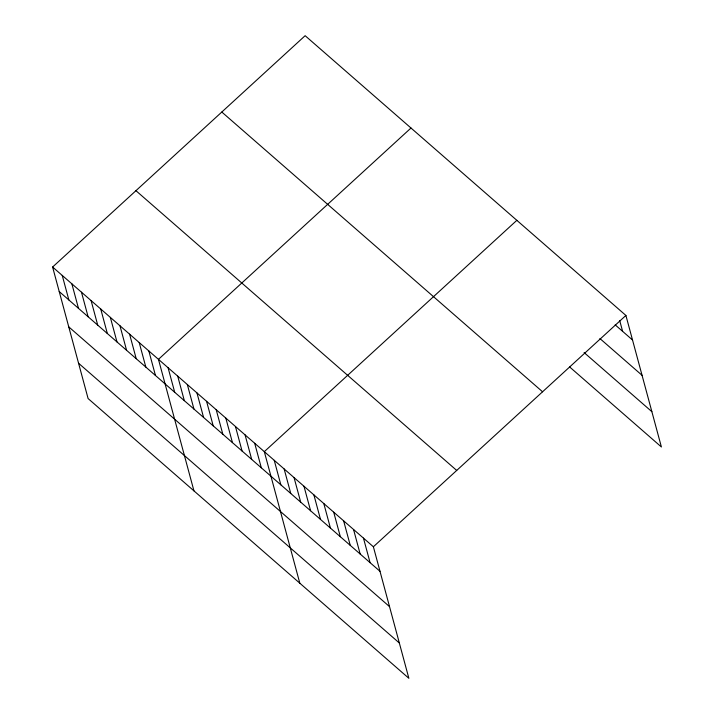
<?xml version="1.0" encoding="UTF-8"?>
<svg xmlns="http://www.w3.org/2000/svg" width="714" height="714" viewBox="0 0 714 714"><rect width="100%" height="100%" fill="white"/><g stroke="black" fill="none" stroke-linecap="round" stroke-linejoin="round"><path stroke-width="1.07" d="M52.604 267.027L373.377 546.772L408.863 678.3L88.099 398.555L52.604 267.027L305.137 35.7L625.901 315.445L661.396 446.973L569.683 366.996M410.987 128.02L158.463 359.338L193.949 490.866M516.838 220.331L264.314 451.659L299.809 583.186M373.377 546.772L625.901 315.445M615.173 324.852L632.524 339.989M599.912 338.543L642.047 375.296M584.114 352.582L651.864 411.666M221.804 112.036L542.569 391.79M135.946 190.692L456.71 470.437M59.226 291.562L380 571.307M68.758 326.869L389.523 606.614M78.567 363.248L399.34 642.993M619.734 320.675L622.608 331.341M363.462 538.124L370.084 562.668M353.546 529.476L360.168 554.019M343.63 520.836L350.253 545.371M333.715 512.188L340.337 536.723M323.808 503.54L330.421 528.074M313.892 494.891L320.506 519.435M303.977 486.243L310.599 510.787M294.061 477.604L300.683 502.138M284.145 468.955L290.768 493.49M274.23 460.307L280.852 484.842M254.693 443.269L261.315 467.804M245.072 434.871L251.694 459.414M235.45 426.481L242.064 451.016M225.82 418.092L232.443 442.626M216.199 409.693L222.822 434.237M206.578 401.304L213.2 425.839M196.957 392.914L203.579 417.449M187.327 384.516L193.949 409.06M177.706 376.126L184.328 400.661M168.085 367.737L174.707 392.272M148.842 350.949L155.456 375.484M139.212 342.559L145.834 367.094M129.591 334.161L136.213 358.705M119.97 325.771L126.592 350.306M110.349 317.382L116.971 341.917M100.728 308.983L107.341 333.527M91.097 300.594L97.72 325.129M81.476 292.204L88.099 316.739M71.855 283.806L78.478 308.35M62.234 275.417L68.856 299.951"/></g></svg>
